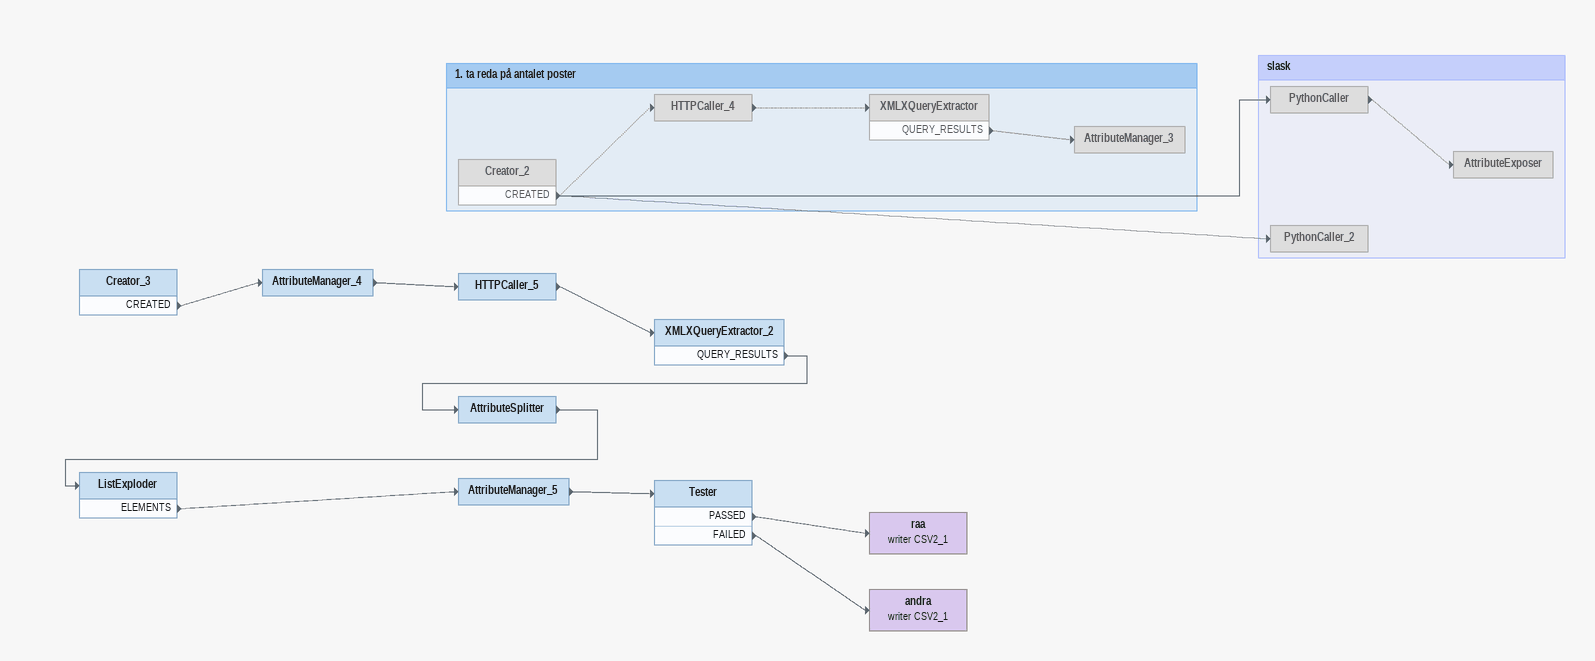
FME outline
Creator_3
    CREATED -> AttributeManager_4
AttributeManager_4
    -> HTTPCaller_5
HTTPCaller_5
    -> XMLXQueryExtractor_2
XMLXQueryExtractor_2
    QUERY_RESULTS -> AttributeSplitter
AttributeSplitter
    -> ListExploder
ListExploder
    ELEMENTS -> AttributeManager_5
AttributeManager_5
    -> Tester
Tester
    PASSED -> raa (writer CSV2_1)
    FAILED -> andra (writer CSV2_1)
raa (writer CSV2_1)
andra (writer CSV2_1)

Bookmark: 1. ta reda på antalet poster
Creator_2 [off]
    CREATED -> HTTPCaller_4 [off]
    CREATED -> PythonCaller
    CREATED -> PythonCaller_2
HTTPCaller_4 [off]
    -> XMLXQueryExtractor [off]
XMLXQueryExtractor [off]
    QUERY_RESULTS -> AttributeManager_3 [off]
AttributeManager_3 [off]

Bookmark: slask
PythonCaller [off]
    -> AttributeExposer [off]
AttributeExposer [off]
PythonCaller_2 [off]
